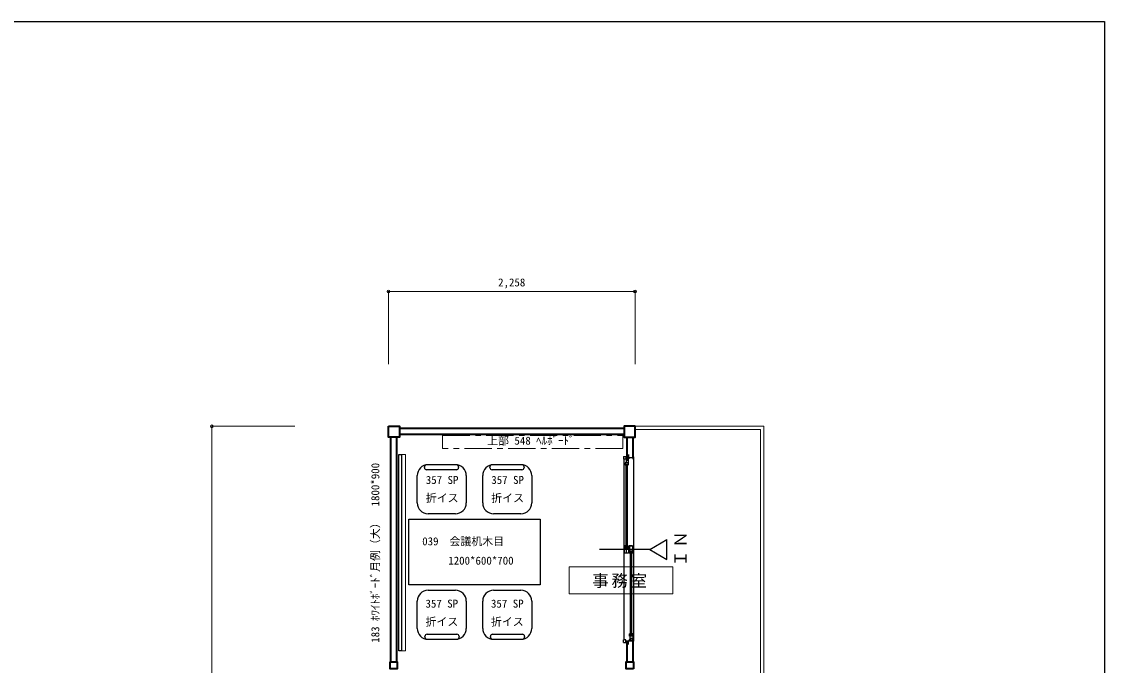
# Model space of a CAD drawing. Units: millimetres, scale not verified. Extents: x -9834 to 9831, y -7043 to 6939.
# Drawn here: x -89 to 9828, y 1040 to 6939 of the extents above; entities that cross this region are included whole.
import ezdxf
from ezdxf.enums import TextEntityAlignment as Align

# ---------------------------------------------------------------- set-up
doc = ezdxf.new("R2010")
doc.units = ezdxf.units.MM
doc.header["$LTSCALE"] = 50
doc.header["$PDMODE"] = 32
doc.header["$PDSIZE"] = 25
doc.linetypes.add('CHAIN1', pattern=[8, 5, -1, 1, -1])
for name, color, linetype, lineweight in [('0-0', 7, 'Continuous', 25), ('0-1', 7, 'Continuous', 25), ('0-2', 7, 'Continuous', 25), ('0-A', 4, 'Continuous', 18)]:
    doc.layers.add(name, color=color, linetype=linetype, lineweight=lineweight)
doc.styles.add('ＭＳ ゴシック', font='')
doc.styles.get('ＭＳ ゴシック').set_extended_font_data('MS Gothic')

msp = doc.modelspace()

# ---------------------------------------------------------------- linework, layer by layer
at = {"layer": '0-0'}
msp.add_lwpolyline([(-9834.22, 6939.35), (9827.94, 6939.35), (9827.94, -7043.08)], dxfattribs=at)
at = {"layer": '0-1', "color": 2, "lineweight": 40}
for p, q in [((5429.28, 3210.77), (3371.28, 3210.77)), ((3291.28, 1072.77), (3291.28, 3130.77)), ((3346.28, 1072.77), (3346.28, 3130.77)), ((5429.28, 3155.77), (3371.28, 3155.77)), ((5454.28, 3130.77), (5454.28, 2940.77)), ((5509.28, 3130.77), (5509.28, 2940.77)), ((5454.28, 1262.77), (5454.28, 1072.77)), ((5509.28, 1262.77), (5509.28, 1072.77))]:
    msp.add_line(p, q, dxfattribs=at)
at = {"layer": '0-1', "color": 4, "lineweight": 18}
for p, q in [((5529.28, 3230.77), (6709.28, 3230.77)), ((5529.28, 3200.77), (6677.28, 3200.77)), ((6677.28, -1647.23), (6677.28, 3200.77)), ((6709.28, -1647.23), (6709.28, 3230.77))]:
    msp.add_line(p, q, dxfattribs=at)
at = {"layer": '0-1'}
for p, q in [((5424.28, 2954.77), (5424.28, 2929.77)), ((5424.28, 2954.77), (5454.28, 2954.77)), ((5429.03, 2929.77), (5424.28, 2929.77)), ((5429.03, 1273.77), (5429.03, 2929.77)), ((5444.03, 2929.77), (5429.03, 2929.77)), ((5438.78, 2897.27), (5438.78, 2874.77)), ((5448.78, 2897.27), (5438.78, 2897.27)), ((5444.03, 2946.77), (5444.03, 2929.77)), ((5514.03, 2940.77), (5444.03, 2940.77)), ((5448.78, 2934.77), (5448.78, 2896.32)), ((5452.98, 2934.77), (5448.78, 2934.77)), ((5470.28, 2917.52), (5448.78, 2917.52)), ((5470.28, 2896.32), (5448.78, 2896.32)), ((5449.28, 2122.27), (5449.28, 2886.77)), ((5452.98, 2934.77), (5452.98, 2917.52)), ((5461.28, 2122.27), (5461.28, 2886.77)), ((5462.78, 2932.77), (5462.28, 2927.77)), ((5462.78, 2932.77), (5462.78, 2940.77)), ((5467.28, 2937.77), (5467.28, 2935.77)), ((5470.28, 2937.77), (5467.28, 2937.77)), ((5467.28, 2932.77), (5467.28, 2930.77)), ((5470.28, 2930.77), (5467.28, 2930.77)), ((5471.03, 2946.77), (5468.03, 2946.77)), ((5470.28, 2874.77), (5470.28, 2937.77)), ((5471.03, 2971.77), (5471.03, 2940.77)), ((5474.18, 2940.77), (5474.18, 2932.77)), ((5517.03, 2937.27), (5513.53, 2940.77)), ((5514.03, 2952.07), (5514.03, 2940.77)), ((5517.03, 1266.27), (5517.03, 2937.27)), ((5441.98, 2874.77), (5438.78, 2874.77)), ((5440.88, 2874.77), (5442.28, 2874.77)), ((5468.28, 2874.77), (5470.28, 2874.77)), ((5663.7, 2101.77), (5820.54, 2192.32)), ((5820.54, 2011.22), (5820.54, 2192.32)), ((5663.7, 2101.77), (5203.69, 2101.77)), ((5428.78, 2134.27), (5428.78, 2069.27)), ((5442.28, 2134.27), (5428.78, 2134.27)), ((5435.08, 2134.27), (5435.08, 2113.27)), ((5470.28, 2113.27), (5435.08, 2113.27)), ((5450.53, 2069.27), (5450.53, 2113.27)), ((5470.28, 2134.27), (5468.28, 2134.27)), ((5470.28, 2134.27), (5470.28, 2069.27)), ((5470.28, 2117.97), (5475.88, 2117.97)), ((5472.28, 2134.27), (5509.28, 2134.27)), ((5472.28, 2121.27), (5472.28, 2134.27)), ((5503.98, 2134.27), (5472.78, 2134.27)), ((5475.88, 2126.27), (5475.88, 2117.97)), ((5477.78, 2134.27), (5477.78, 2069.27)), ((5477.78, 2091.07), (5509.28, 2091.07)), ((5509.28, 2069.27), (5509.28, 2134.27)), ((5663.7, 2101.77), (5820.54, 2011.22)), ((5470.28, 2069.27), (5428.78, 2069.27)), ((5480.98, 2069.27), (5477.78, 2069.27)), ((5479.88, 2069.27), (5481.28, 2069.27)), ((5488.28, 1316.77), (5488.28, 2081.27)), ((5500.28, 1316.77), (5500.28, 2081.27)), ((5509.28, 2069.27), (5507.28, 2069.27)), ((5480.98, 1328.77), (5477.78, 1328.77)), ((5478.78, 1306.27), (5483.78, 1306.27)), ((5479.88, 1328.77), (5481.28, 1328.77)), ((5483.78, 1268.77), (5483.78, 1307.22)), ((5509.28, 1307.22), (5483.78, 1307.22)), ((5483.78, 1283.77), (5483.78, 1306.27)), ((5509.28, 1328.77), (5507.28, 1328.77)), ((5509.28, 1328.77), (5509.28, 1283.76)), ((5424.28, 1248.77), (5424.28, 1273.77)), ((5429.03, 1273.77), (5424.28, 1273.77)), ((5424.28, 1248.77), (5454.28, 1248.77)), ((5444.03, 1273.77), (5429.03, 1273.77)), ((5444.03, 1256.77), (5444.03, 1273.77)), ((5471.03, 1256.77), (5468.03, 1256.77)), ((5471.03, 1231.77), (5471.03, 1262.77)), ((5476.28, 1262.77), (5476.28, 1275.27)), ((5480.28, 1275.27), (5476.28, 1275.27)), ((5480.28, 1262.77), (5480.28, 1275.27)), ((5509.28, 1285.47), (5483.78, 1285.47)), ((5487.98, 1268.77), (5483.78, 1268.77)), ((5487.98, 1268.77), (5487.98, 1285.47)), ((5497.28, 1275.77), (5497.78, 1270.78)), ((5497.78, 1270.75), (5497.78, 1262.77)), ((5502.28, 1270.77), (5502.28, 1272.77)), ((5505.28, 1272.77), (5502.28, 1272.77)), ((5502.28, 1265.77), (5502.28, 1267.77)), ((5505.28, 1265.77), (5502.28, 1265.77)), ((5505.28, 1272.83), (5509.28, 1283.76)), ((5505.28, 1272.83), (5505.28, 1265.77)), ((5509.78, 1272.77), (5508.28, 1272.77)), ((5509.78, 1262.77), (5509.78, 1272.77)), ((5517.03, 1266.27), (5513.53, 1262.77))]:
    msp.add_line(p, q, dxfattribs=at)
at = {"layer": '0-1', "color": 2, "lineweight": 40}
for points in [[(3271.28, 3230.77), (3371.28, 3230.77), (3371.28, 3130.77), (3271.28, 3130.77)], [(5529.28, 3230.77), (5429.28, 3230.77), (5429.28, 3130.77), (5529.28, 3130.77)], [(3286.28, 1072.77), (3351.28, 1072.77), (3351.28, 1007.77), (3286.28, 1007.77)], [(5514.28, 1007.77), (5449.28, 1007.77), (5449.28, 1072.77), (5514.28, 1072.77)]]:
    msp.add_lwpolyline(points, close=True, dxfattribs=at)
at = {"layer": '0-1'}
for points in [[(5509.78, 2940.77), (5509.78, 2930.77), (5508.28, 2930.77)], [(5483.28, 1306.27), (5477.78, 1306.27), (5477.78, 1328.77)], [(5514.03, 1251.47), (5514.03, 1262.77), (5444.03, 1262.77)]]:
    msp.add_lwpolyline(points, dxfattribs=at)
msp.add_arc((5497.48, 1270.75), 0.3, 0, 5.71059, dxfattribs=at)
at = {"layer": '0-2', "color": 4, "linetype": 'CHAIN1', "lineweight": 18}
for q in [(5417.46, 3147.75), (3767.46, 3027.75)]:
    msp.add_line((5417.46, 3027.75), q, dxfattribs=at)
at = {"layer": '0-2', "color": 4, "lineweight": 18}
for p, q in [((3391.72, 2973.56), (3426.72, 2973.56)), ((3426.72, 1173.56), (3426.72, 2973.56)), ((3391.72, 1173.56), (3426.72, 1173.56))]:
    msp.add_line(p, q, dxfattribs=at)
at = {"layer": '0-2'}
for p, q in [((3893.18, 2879.04), (3620.91, 2879.04)), ((4493.18, 2879.04), (4220.91, 2879.04)), ((3534.15, 2529.04), (3534.15, 2779.04)), ((3600.91, 2852.47), (3600.91, 2859.03)), ((3893.18, 2832.47), (3620.91, 2832.47)), ((3913.18, 2859.03), (3913.18, 2852.47)), ((3984.15, 2779.04), (3984.15, 2529.04)), ((4134.15, 2529.04), (4134.15, 2779.04)), ((4200.91, 2852.47), (4200.91, 2859.03)), ((4493.18, 2832.47), (4220.91, 2832.47)), ((4513.18, 2859.03), (4513.18, 2852.47)), ((4584.15, 2779.04), (4584.15, 2529.04)), ((3884.15, 2429.04), (3634.15, 2429.04)), ((4484.15, 2429.04), (4234.15, 2429.04)), ((3459.15, 2379.04), (4659.15, 2379.04)), ((3459.15, 1779.04), (3459.15, 2379.04)), ((4659.15, 2379.04), (4659.15, 1779.04)), ((4659.15, 1779.04), (3459.15, 1779.04)), ((3634.15, 1729.04), (3884.15, 1729.04)), ((4234.15, 1729.04), (4484.15, 1729.04)), ((3534.15, 1379.04), (3534.15, 1629.04)), ((3984.15, 1629.04), (3984.15, 1379.04)), ((4134.15, 1379.04), (4134.15, 1629.04)), ((4584.15, 1629.04), (4584.15, 1379.04)), ((3605.12, 1299.04), (3605.12, 1305.6)), ((3625.12, 1325.6), (3897.39, 1325.6)), ((3917.39, 1305.6), (3917.39, 1299.04)), ((4205.12, 1299.04), (4205.12, 1305.6)), ((4225.12, 1325.6), (4497.39, 1325.6)), ((4517.39, 1305.6), (4517.39, 1299.04)), ((3625.12, 1279.04), (3897.39, 1279.04)), ((4225.12, 1279.04), (4497.39, 1279.04))]:
    msp.add_line(p, q, dxfattribs=at)
at = {"layer": '0-2', "color": 4, "linetype": 'CHAIN1', "lineweight": 18}
msp.add_lwpolyline([(3767.46, 3027.75), (3767.46, 3147.75), (5417.46, 3147.75)], dxfattribs=at)
at = {"layer": '0-2'}
msp.add_lwpolyline([(3391.72, 1173.56), (3366.72, 1173.56), (3366.72, 2973.56), (3391.72, 2973.56)], close=True, dxfattribs=at)
at = {"layer": '0-2', "color": 4, "lineweight": 18}
msp.add_lwpolyline([(4924.68, 1694.58), (5874.68, 1694.58), (5874.68, 1944.58), (4924.68, 1944.58)], close=True, dxfattribs=at)
at = {"layer": '0-2'}
for centre, radius, start, end in [((3634.15, 2779.04), 100, 90, 180), ((3620.91, 2859.03), 20, 90, 180), ((3884.15, 2779.04), 100, 0, 90), ((3893.18, 2859.03), 20, 0, 90), ((4234.15, 2779.04), 100, 90, 180), ((4220.91, 2859.03), 20, 90, 180), ((4484.15, 2779.04), 100, 0, 90), ((4493.18, 2859.03), 20, 0, 90), ((3620.91, 2852.47), 20, 180, 270), ((3893.18, 2852.47), 20, 270, 0), ((4220.91, 2852.47), 20, 180, 270), ((4493.18, 2852.47), 20, 270, 0), ((3634.15, 2529.04), 100, 180, 270), ((3884.15, 2529.04), 100, 270, 0), ((4234.15, 2529.04), 100, 180, 270), ((4484.15, 2529.04), 100, 270, 0), ((3634.15, 1629.04), 100, 90, 180), ((3884.15, 1629.04), 100, 0, 90), ((4234.15, 1629.04), 100, 90, 180), ((4484.15, 1629.04), 100, 0, 90), ((3634.15, 1379.04), 100, 180, 270), ((3625.12, 1305.6), 20, 90, 180), ((3625.12, 1299.04), 20, 180, 270), ((3884.15, 1379.04), 100, 270, 0), ((3897.39, 1305.6), 20, 0, 90), ((3897.39, 1299.04), 20, 270, 0), ((4234.15, 1379.04), 100, 180, 270), ((4225.12, 1305.6), 20, 90, 180), ((4225.12, 1299.04), 20, 180, 270), ((4484.15, 1379.04), 100, 270, 0), ((4497.39, 1305.6), 20, 0, 90), ((4497.39, 1299.04), 20, 270, 0)]:
    msp.add_arc(centre, radius, start, end, dxfattribs=at)
at = {"layer": '0-A'}
for p, q in [((3271.28, 4466.06), (3271.28, 3800.9)), ((3271.28, 4466.06), (5529.28, 4466.06)), ((5529.28, 4466.06), (5529.28, 3800.9)), ((1653.39, 3230.77), (2413.57, 3230.77)), ((1653.39, 3230.77), (1653.39, -2469.23))]:
    msp.add_line(p, q, dxfattribs=at)
for p in [(3271.28, 4466.06), (5529.28, 4466.06), (1653.39, 3230.77)]:
    msp.add_point(p, dxfattribs=at)

# ---------------------------------------------------------------- texts
at = {"layer": '0-1', "insert": (6000.86, 1944.15), "char_height": 110, "attachment_point": 7, "rotation": 90, "style": 'ＭＳ ゴシック'}
msp.add_mtext('\\T1.17;ＩＮ', dxfattribs=at)
at = {"layer": '0-2', "color": 4, "style": 'ＭＳ ゴシック'}
for s, p in [('上部 548 ﾍﾙﾎﾞｰﾄﾞ', (4174.98, 3040.69)), ('357 SP', (3612.93, 2680.78)), ('357 SP', (4212.93, 2680.78)), ('折イス', (3612.93, 2514.84)), ('折イス', (4212.93, 2514.84)), ('039\u3000会議机木目', (3580.2, 2118.53)), ('1200*600*700', (3818.81, 1941.5)), ('357 SP', (3610.02, 1547.3)), ('357 SP', (4210.02, 1547.3)), ('折イス', (3610.02, 1381.37)), ('折イス', (4210.02, 1381.37))]:
    msp.add_text(s, height=73.31, dxfattribs=at).set_placement(p, align=Align.BOTTOM_LEFT)
msp.add_text('183 ﾎﾜｲﾄﾎﾞｰﾄﾞ月例（大）\u30001800*900', height=73.31, rotation=90, dxfattribs=at).set_placement((3208.97, 1247.24), align=Align.BOTTOM_LEFT)
at = {"layer": '0-2', "insert": (5137.72, 1748.81), "char_height": 110, "attachment_point": 7, "style": 'ＭＳ ゴシック'}
msp.add_mtext('\\T1.17;事務室', dxfattribs=at)
at = {"layer": '0-A', "style": 'ＭＳ ゴシック'}
msp.add_text('2,258', height=73.31, dxfattribs=at).set_placement((4275.28, 4491.06), align=Align.BOTTOM_LEFT)

doc.saveas('drawing.dxf')
